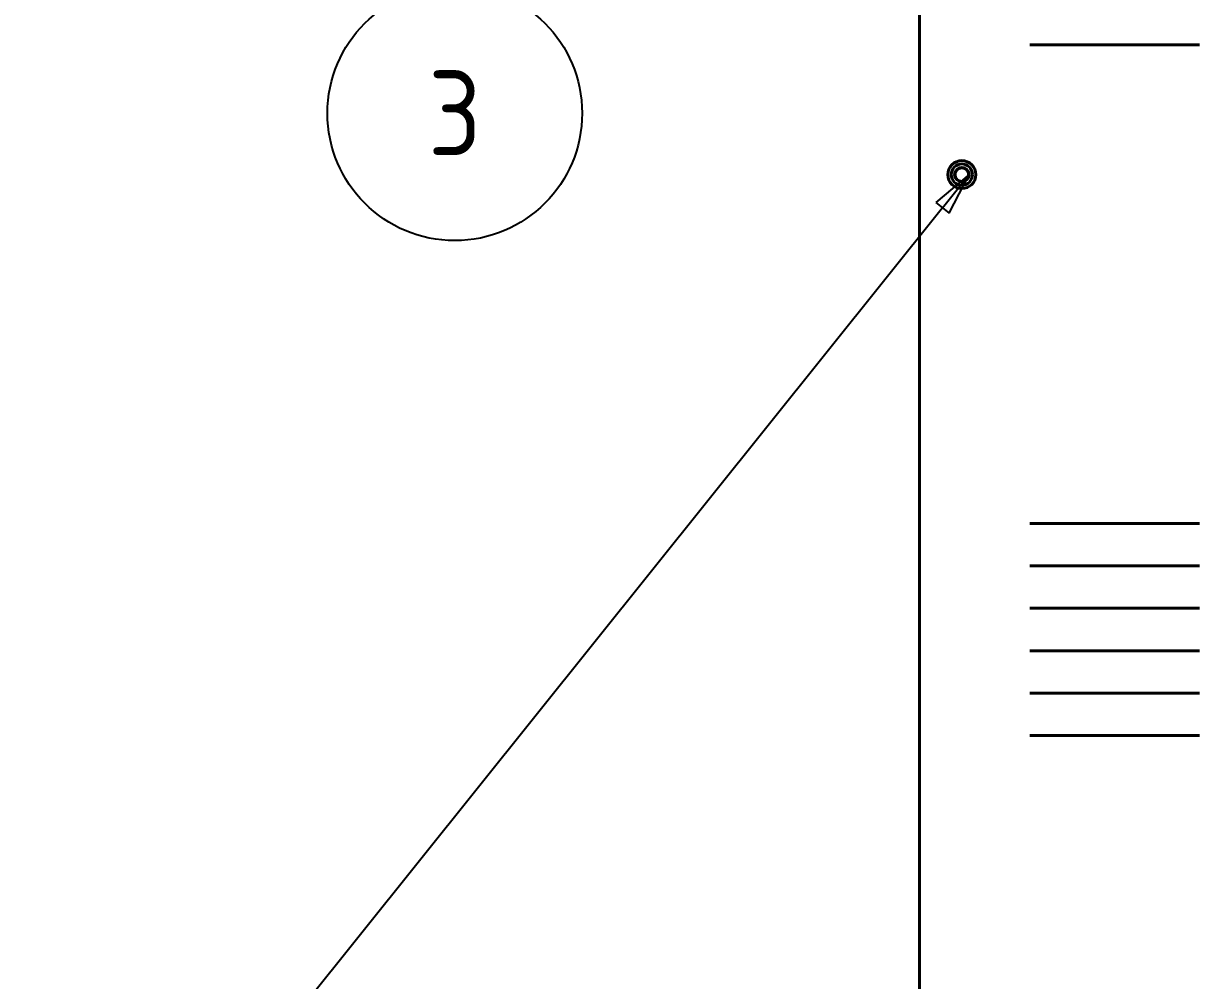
# Model space of a CAD drawing. Header units: millimetres. Extents: x 0 to 51860, y 0 to 5940.
# Drawn here: x 1941 to 2634, y 2113 to 2677 of the extents above; entities that cross this region are included whole.
import ezdxf

# ---------------------------------------------------------------- set-up
doc = ezdxf.new("R2010")
doc.units = ezdxf.units.MM
doc.header["$LTSCALE"] = 10
doc.layers.add('가시적인 것(ISO)', color=3, linetype='Continuous', lineweight=40)
doc.layers.add('기호(ISO)', color=5, linetype='Continuous', lineweight=25)
doc.styles.add('부품번호텍스트_PSTEK_POSCO', font='isocp.shx')

# ---------------------------------------------------------------- blocks, each defined once
blk = doc.blocks.new('품번기호2')
at = {"layer": '기호(ISO)', "color": 7}
for p, q in [((249.828, 258.801), (247.875, 257.162)), ((248.265, 256.849), (249.828, 258.801)), ((248.655, 256.537), (249.828, 258.801)), ((247.875, 257.162), (248.655, 256.537)), ((248.265, 256.849), (206.307, 204.464))]:
    blk.add_line(p, q, dxfattribs=at)
at = {"layer": '기호(ISO)', "color": 7, "flags": 128}
blk.add_lwpolyline([(248.655, 256.537), (249.828, 258.801)], dxfattribs=at)
at = {"layer": '기호(ISO)'}
blk.add_circle((201.626, 198.62), 7.5, dxfattribs=at)
at = {"layer": '기호(ISO)', "color": 7}
blk.add_solid([(248.655, 256.537), (249.828, 258.801), (247.875, 257.162), (248.655, 256.537)], dxfattribs=at)
at = {"layer": '기호(ISO)', "color": 7, "insert": (201.626, 198.644), "char_height": 5, "attachment_point": 5, "style": '부품번호텍스트_PSTEK_POSCO'}
blk.add_mtext('9', dxfattribs=at)
blk = doc.blocks.new('품번기호5')
at = {"layer": '기호(ISO)', "color": 7}
for p, q in [((261.903, 335.801), (260.22, 333.886)), ((260.653, 333.636), (261.903, 335.801)), ((261.086, 333.386), (261.903, 335.801)), ((260.653, 333.636), (223.283, 268.909)), ((260.22, 333.886), (261.086, 333.386))]:
    blk.add_line(p, q, dxfattribs=at)
at = {"layer": '기호(ISO)', "color": 7, "flags": 128}
blk.add_lwpolyline([(261.086, 333.386), (261.903, 335.801)], dxfattribs=at)
at = {"layer": '기호(ISO)'}
blk.add_circle((219.533, 262.413), 7.5, dxfattribs=at)
at = {"layer": '기호(ISO)', "color": 7}
blk.add_solid([(261.086, 333.386), (261.903, 335.801), (260.22, 333.886), (261.086, 333.386)], dxfattribs=at)
at = {"layer": '기호(ISO)', "color": 7, "insert": (219.533, 262.437), "char_height": 5, "attachment_point": 5, "style": '부품번호텍스트_PSTEK_POSCO'}
blk.add_mtext('3', dxfattribs=at)

msp = doc.modelspace()

# ---------------------------------------------------------------- linework, layer by layer
at = {"layer": '가시적인 것(ISO)'}
for p, q in [((2469.0311, 1812.0063), (2469.0311, 3354.0063)), ((2534.0311, 2664.5063), (2535.2311, 2664.5063)), ((2535.2311, 2664.5063), (2538.4311, 2664.5063)), ((2542.0311, 2664.5063), (2538.4311, 2664.5063)), ((2626.0311, 2664.5063), (2542.0311, 2664.5063)), ((2629.6311, 2664.5063), (2626.0311, 2664.5063)), ((2629.6311, 2664.5063), (2632.8311, 2664.5063)), ((2632.8311, 2664.5063), (2634.0311, 2664.5063)), ((2534.0311, 2382.5063), (2535.2311, 2382.5063)), ((2535.2311, 2382.5063), (2538.4311, 2382.5063)), ((2542.0311, 2382.5063), (2538.4311, 2382.5063)), ((2626.0311, 2382.5063), (2542.0311, 2382.5063)), ((2629.6311, 2382.5063), (2626.0311, 2382.5063)), ((2629.6311, 2382.5063), (2632.8311, 2382.5063)), ((2632.8311, 2382.5063), (2634.0311, 2382.5063)), ((2534.0311, 2357.5063), (2535.2311, 2357.5063)), ((2535.2311, 2357.5063), (2538.4311, 2357.5063)), ((2542.0311, 2357.5063), (2538.4311, 2357.5063)), ((2626.0311, 2357.5063), (2542.0311, 2357.5063)), ((2629.6311, 2357.5063), (2626.0311, 2357.5063)), ((2629.6311, 2357.5063), (2632.8311, 2357.5063)), ((2632.8311, 2357.5063), (2634.0311, 2357.5063)), ((2534.0311, 2332.5063), (2535.2311, 2332.5063)), ((2535.2311, 2332.5063), (2538.4311, 2332.5063)), ((2542.0311, 2332.5063), (2538.4311, 2332.5063)), ((2626.0311, 2332.5063), (2542.0311, 2332.5063)), ((2629.6311, 2332.5063), (2626.0311, 2332.5063)), ((2629.6311, 2332.5063), (2632.8311, 2332.5063)), ((2632.8311, 2332.5063), (2634.0311, 2332.5063)), ((2534.0311, 2307.5063), (2535.2311, 2307.5063)), ((2535.2311, 2307.5063), (2538.4311, 2307.5063)), ((2542.0311, 2307.5063), (2538.4311, 2307.5063)), ((2626.0311, 2307.5063), (2542.0311, 2307.5063)), ((2629.6311, 2307.5063), (2626.0311, 2307.5063)), ((2629.6311, 2307.5063), (2632.8311, 2307.5063)), ((2632.8311, 2307.5063), (2634.0311, 2307.5063)), ((2534.0311, 2282.5063), (2535.2311, 2282.5063)), ((2535.2311, 2282.5063), (2538.4311, 2282.5063)), ((2542.0311, 2282.5063), (2538.4311, 2282.5063)), ((2626.0311, 2282.5063), (2542.0311, 2282.5063)), ((2629.6311, 2282.5063), (2626.0311, 2282.5063)), ((2629.6311, 2282.5063), (2632.8311, 2282.5063)), ((2632.8311, 2282.5063), (2634.0311, 2282.5063)), ((2534.0311, 2257.5063), (2535.2311, 2257.5063)), ((2535.2311, 2257.5063), (2538.4311, 2257.5063)), ((2542.0311, 2257.5063), (2538.4311, 2257.5063)), ((2626.0311, 2257.5063), (2542.0311, 2257.5063)), ((2629.6311, 2257.5063), (2626.0311, 2257.5063)), ((2629.6311, 2257.5063), (2632.8311, 2257.5063)), ((2632.8311, 2257.5063), (2634.0311, 2257.5063))]:
    msp.add_line(p, q, dxfattribs=at)
for radius in [8.25, 6.25, 4.25, 4.2, 4]:
    msp.add_circle((2494.0311, 2588.0063), radius, dxfattribs=at)

# ---------------------------------------------------------------- block references
at = {"layer": '기호(ISO)', "xscale": 10, "yscale": 10, "zscale": 10}
for name in ['품번기호5', '품번기호2']:
    msp.add_blockref(name, (0, 0), dxfattribs=at)

doc.saveas('drawing.dxf')
